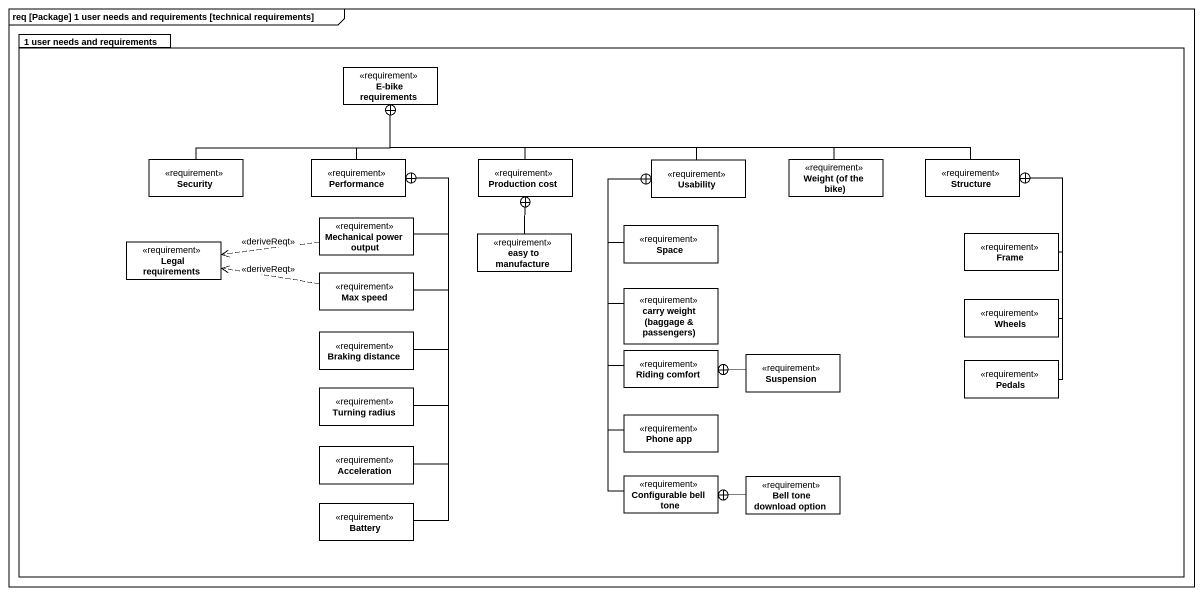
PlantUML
@startuml
mainframe req [Package] 1 user needs and requirements [technical requirements]
hide circle
hide empty members
package "1 user needs and requirements" as p1_user_needs_and {
  class "E-bike requirements" as E_bike_requirements <<requirement>>
  class Security <<requirement>>
  class Performance <<requirement>>
  class "Production cost" as Production_cost <<requirement>>
  class Usability <<requirement>>
  class "Weight (of the bike)" as Weight_of_the_bike <<requirement>>
  class Structure <<requirement>>
  class "Mechanical power output" as Mechanical_power_output <<requirement>>
  class "easy to manufacture" as easy_to_manufacture <<requirement>>
  class Space <<requirement>>
  class "Frame" as Frame_ <<requirement>>
  class "Legal requirements" as Legal_requirements <<requirement>>
  class "Max speed" as Max_speed <<requirement>>
  class "carry weight (baggage & passengers)" as carry_weight_baggage <<requirement>>
  class Wheels <<requirement>>
  class "Braking distance" as Braking_distance <<requirement>>
  class "Riding comfort" as Riding_comfort <<requirement>>
  class Suspension <<requirement>>
  class "Turning radius" as Turning_radius <<requirement>>
  class Pedals <<requirement>>
  class "Phone app" as Phone_app <<requirement>>
  class Acceleration <<requirement>>
  class Battery <<requirement>>
  class "Configurable bell tone" as Configurable_bell_tone <<requirement>>
  class "Bell tone download option" as Bell_tone_download_option <<requirement>>
}
Security -right-+ E_bike_requirements
Performance -up-+ E_bike_requirements
Production_cost -up-+ E_bike_requirements
Usability -left-+ E_bike_requirements
Weight_of_the_bike -left-+ E_bike_requirements
Structure -left-+ E_bike_requirements
Mechanical_power_output -up-+ Performance
Mechanical_power_output .left.> Legal_requirements : <<deriveReqt>>
easy_to_manufacture -up-+ Production_cost
Space -up-+ Usability
Frame_ -up-+ Structure
Max_speed -up-+ Performance
Max_speed .left.> Legal_requirements : <<deriveReqt>>
carry_weight_baggage -up-+ Usability
Wheels -up-+ Structure
Braking_distance -up-+ Performance
Riding_comfort -up-+ Usability
Suspension -left-+ Riding_comfort
Turning_radius -up-+ Performance
Pedals -up-+ Structure
Phone_app -up-+ Usability
Acceleration -up-+ Performance
Battery -up-+ Performance
Configurable_bell_tone -up-+ Usability
Bell_tone_download_option -left-+ Configurable_bell_tone
@enduml
